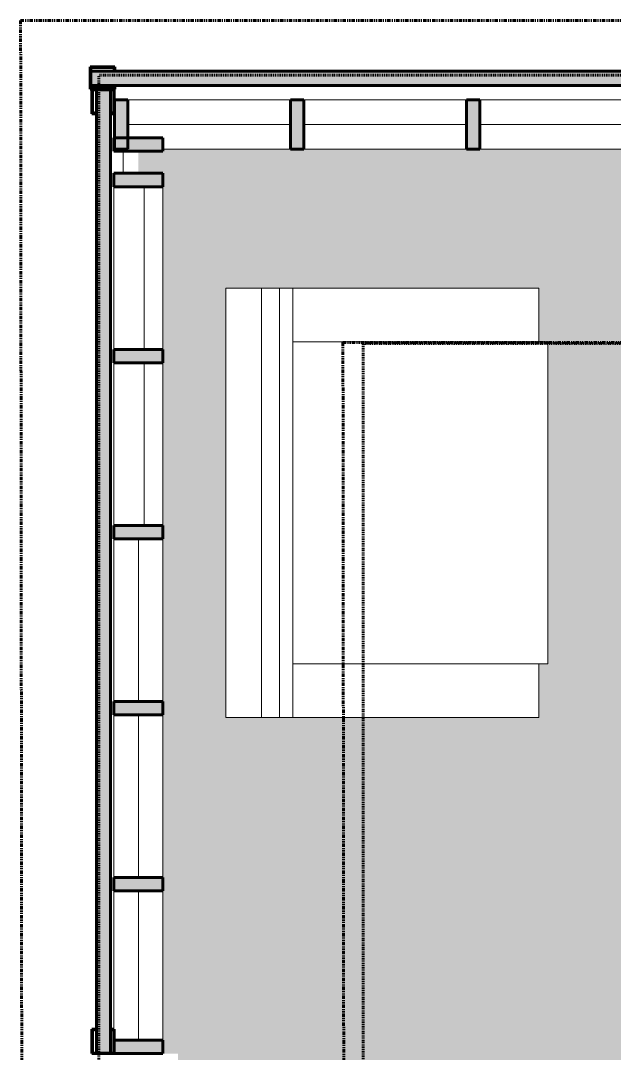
# Model space of a CAD drawing. Header units: inches. Extents: x -4105 to -1989, y 10980 to 12341.
# Drawn here: x -3869.4 to -3803.1, y 12009.2 to 12124.7 of the extents above; entities that cross this region are included whole.
import ezdxf

# ---------------------------------------------------------------- set-up
doc = ezdxf.new("R2010")
doc.units = ezdxf.units.IN
doc.header["$MEASUREMENT"] = 0
doc.linetypes.add('Dash 1_16_', pattern=[0.125, 0.0625, -0.0625])
doc.linetypes.add('Double Dash 3_8_', pattern=[1, 0.375, -0.125, 0.125, -0.125, 0.125, -0.125])
for name, color, linetype, lineweight in [('0-1', 7, 'Continuous', 5), ('0-2', 7, 'Continuous', 9), ('A-AREA-PATT-3', 9, 'Continuous', 9), ('A-FLOR-1', 10, 'Continuous', 18), ('A-GLAZ-CWMG-1', 247, 'Continuous', 9), ('A-GLAZ-CWMG-2', 250, 'Continuous', 60), ('A-GLAZ-CWMG-3', 251, 'Continuous', 9), ('A-GLAZ-CWMG-4', 7, 'Continuous', 9), ('A-WALL-2', 250, 'Continuous', 60), ('A-WALL-6', 9, 'Continuous', 9), ('C-PROP-LINE-1', 250, 'Double Dash 3_8_', 60), ('C-PROP-LINE-2', 91, 'Dash 1_16_', 60), ('I-FURN', 30, 'Continuous', 9), ('I-FURN-1', 7, 'Continuous', 9)]:
    doc.layers.add(name, color=color, linetype=linetype, lineweight=lineweight)
doc.layers.add('0-3', color=90, linetype='Continuous', lineweight=5, transparency=1)

# ---------------------------------------------------------------- blocks, each defined once
blk = doc.blocks.new('Couch-Both_Arms-Generic - 2-1523460-ENLARGED FLOOR PLAN - 3RD FLOOR PLAN - EAST')
at = {"layer": 'I-FURN'}
for p, q in [((-18, 18.5), (18, 18.5)), ((-18, 17.5), (-18, 18.5)), ((18, 18.5), (18, 17.5)), ((-24, 17.5), (-18, 17.5)), ((-24, -10), (-24, 17.5)), ((-18, 17.5), (-18, -10)), ((18, 17.5), (24, 17.5)), ((18, -10), (18, 17.5)), ((24, 17.5), (24, -10)), ((-24, -10), (24, -10)), ((-24, -13.5), (-24, -10)), ((24, -10), (24, -13.5)), ((-24, -11.5), (24, -11.5)), ((-24, -13.5), (24, -13.5)), ((24, -13.5), (-24, -13.5))]:
    blk.add_line(p, q, dxfattribs=at)
at = {"layer": 'I-FURN-1'}
for p, q in [((-24, -17.5), (-24, -13.5)), ((24, -13.5), (24, -17.5)), ((24, -17.5), (-24, -17.5))]:
    blk.add_line(p, q, dxfattribs=at)
blk = doc.blocks.new('CTR - 1st Phase - Unit Layouts_rvt-1-ENLARGED FLOOR PLAN - 3RD FLOOR PLAN - EAST')
at = {"layer": '0-2', "rotation": 270.0000000000301}
blk.add_blockref('Couch-Both_Arms-Generic - 2-1523460-ENLARGED FLOOR PLAN - 3RD FLOOR PLAN - EAST', (-3829, 12070.79), dxfattribs=at)
blk = doc.blocks.new('Rectangular Mullion - Profile_Polycarbonate_right-1741241-ENLARGED FLOOR PLAN - 3RD FLOOR PLAN - EAST')
at = {"layer": 'A-GLAZ-CWMG-1'}
blk.add_hatch(color=256, dxfattribs=at).paths.add_polyline_path([(-2.26, 1.21), (-2.75, 1.21), (-2.75, 0.79), (-2.5, 0.79), (-2.5, 0.85), (-2.69, 0.85), (-2.69, 1.15), (-0.06, 1.15), (-0.06, -1.22), (-2.69, -1.22), (-2.69, -0.85), (-2.5, -0.85), (-2.5, -0.79), (-2.75, -0.79), (-2.75, -1.29), (0, -1.29), (0, 1.21), (-0.69, 1.21)], flags=0)
at = {"layer": 'A-GLAZ-CWMG-2'}
for p, q in [((0, 1.21), (-2.75, 1.21)), ((-2.75, 1.21), (-2.75, 0.79)), ((0, -1.29), (0, 1.21)), ((-2.75, 0.79), (-2.5, 0.79)), ((-2.69, 0.85), (-2.69, 1.15)), ((-2.69, 1.15), (-0.06, 1.15)), ((-2.5, 0.85), (-2.69, 0.85)), ((-2.5, 0.79), (-2.5, 0.85)), ((-0.06, 1.15), (-0.06, -1.22)), ((-2.5, -0.79), (-2.75, -0.79)), ((-2.75, -0.79), (-2.75, -1.29)), ((-2.69, -1.22), (-2.69, -0.85)), ((-2.69, -0.85), (-2.5, -0.85)), ((-2.5, -0.85), (-2.5, -0.79)), ((-2.75, -1.29), (0, -1.29)), ((-0.06, -1.22), (-2.69, -1.22))]:
    blk.add_line(p, q, dxfattribs=at)
blk = doc.blocks.new('Rectangular Mullion - Profile_Polycarbonate_Upper and left-1739822-ENLARGED FLOOR PLAN - 3RD FLOOR PLAN - EAST')
at = {"layer": 'A-GLAZ-CWMG-1'}
blk.add_hatch(color=256, dxfattribs=at).paths.add_polyline_path([(-2.75, -1.15), (-2.75, -0.79), (-2.5, -0.79), (-2.5, -0.85), (-2.69, -0.85), (-2.69, -1.15), (-0.06, -1.15), (-0.06, 1.22), (-2.69, 1.22), (-2.69, 0.85), (-2.5, 0.85), (-2.5, 0.79), (-2.75, 0.79), (-2.75, 1.29), (0, 1.29), (0, -1.21), (-2.75, -1.21)], flags=0)
at = {"layer": 'A-GLAZ-CWMG-2'}
for p, q in [((-2.75, 1.29), (0, 1.29)), ((-2.75, 0.79), (-2.75, 1.29)), ((-0.06, 1.22), (-2.69, 1.22)), ((-2.69, 1.22), (-2.69, 0.85)), ((-0.06, -1.15), (-0.06, 1.22)), ((0, 1.29), (0, -1.21)), ((-2.5, 0.79), (-2.75, 0.79)), ((-2.69, 0.85), (-2.5, 0.85)), ((-2.5, 0.85), (-2.5, 0.79)), ((-2.75, -1.21), (-2.75, -0.79)), ((-2.75, -0.79), (-2.5, -0.79)), ((-2.5, -0.85), (-2.69, -0.85)), ((-2.69, -0.85), (-2.69, -1.15)), ((-2.69, -1.15), (-0.06, -1.15)), ((-2.5, -0.79), (-2.5, -0.85)), ((0, -1.21), (-2.75, -1.21))]:
    blk.add_line(p, q, dxfattribs=at)
blk = doc.blocks.new('Rectangular Mullion - Profile_Polycarbonate_right-1739823-ENLARGED FLOOR PLAN - 3RD FLOOR PLAN - EAST')
at = {"layer": 'A-GLAZ-CWMG-1'}
h = blk.add_hatch(color=256, dxfattribs=at)
h.paths.add_polyline_path([(0, 1.29), (-2.75, 1.29), (-2.75, 0.79), (-2.5, 0.79), (-2.5, 0.85), (-2.69, 0.85), (-2.69, 1.22), (-0.06, 1.22), (-0.04, 0.22), (0, 0.22), (0, 1.22)], flags=0)
h.paths.add_polyline_path([(-0.19, -1.15), (-2.69, -1.15), (-2.69, -0.85), (-2.5, -0.85), (-2.5, -0.79), (-2.75, -0.79), (-2.75, -1.21), (-0.19, -1.21)], flags=0)
at = {"layer": 'A-GLAZ-CWMG-2'}
for p, q in [((0, 1.29), (-2.75, 1.29)), ((-2.75, 1.29), (-2.75, 0.79)), ((-2.69, 0.85), (-2.69, 1.22)), ((-2.69, 1.22), (-0.06, 1.22)), ((-0.06, 1.22), (-0.06, -1.15)), ((0, -1.21), (0, 1.29)), ((-2.75, 0.79), (-2.5, 0.79)), ((-2.5, 0.85), (-2.69, 0.85)), ((-2.5, 0.79), (-2.5, 0.85)), ((-2.5, -0.79), (-2.75, -0.79)), ((-2.75, -0.79), (-2.75, -1.21)), ((-2.69, -1.15), (-2.69, -0.85)), ((-2.69, -0.85), (-2.5, -0.85)), ((-0.06, -1.15), (-2.69, -1.15)), ((-2.5, -0.85), (-2.5, -0.79)), ((-2.75, -1.21), (0, -1.21))]:
    blk.add_line(p, q, dxfattribs=at)
blk = doc.blocks.new('Rectangular Mullion - Stud - Vertical-2193579-ENLARGED FLOOR PLAN - 3RD FLOOR PLAN - EAST')
at = {"layer": 'A-GLAZ-CWMG-1'}
blk.add_hatch(color=256, dxfattribs=at).paths.add_polyline_path([(-1, 1.5), (-1.5, 1.5), (-1.5, -2.75), (0, -2.75), (0, 1.5)], flags=0)
at = {"layer": 'A-GLAZ-CWMG-2'}
for p, q in [((-1.5, 2.75), (-1.5, -2.75)), ((0, 2.75), (-1.5, 2.75)), ((0, -2.75), (0, 2.75)), ((-1.5, -2.75), (0, -2.75))]:
    blk.add_line(p, q, dxfattribs=at)
blk = doc.blocks.new('Rectangular Mullion - Stud - Base_Head-1741132-ENLARGED FLOOR PLAN - 3RD FLOOR PLAN - EAST')
at = {"layer": 'A-GLAZ-CWMG-3'}
h = blk.add_hatch(dxfattribs=at)
h.set_pattern_fill('FP_19', color=256, style=0, pattern_type=2)
h.set_pattern_definition([(180, (-3829.448, 12113.089), (-1e-15, -8), [])])
h.paths.add_polyline_path([(-3819.61, 12110.34), (-3819.61, 12115.84), (-3837.79, 12115.84), (-3837.79, 12110.34), (-3824.88, 12110.34)], flags=0)
at = {"layer": 'A-GLAZ-CWMG-4'}
for p, q in [((-3819.61, 12115.84), (-3837.79, 12115.84)), ((-3837.79, 12110.34), (-3819.61, 12110.34))]:
    blk.add_line(p, q, dxfattribs=at)
blk = doc.blocks.new('Rectangular Mullion - Stud - Vertical-2193575-ENLARGED FLOOR PLAN - 3RD FLOOR PLAN - EAST')
at = {"layer": 'A-GLAZ-CWMG-1'}
blk.add_hatch(color=256, dxfattribs=at).paths.add_polyline_path([(1.5, 2.75), (1.5, -2.75), (0, -2.75), (0, 2.75), (0.29, 2.75)], flags=0)
at = {"layer": 'A-GLAZ-CWMG-2'}
for p, q in [((0, 2.75), (1.5, 2.75)), ((0, -2.75), (0, 2.75)), ((1.5, 2.75), (1.5, -2.75)), ((1.5, -2.75), (0, -2.75))]:
    blk.add_line(p, q, dxfattribs=at)
blk = doc.blocks.new('Rectangular Mullion - Stud - Vertical-2193585-ENLARGED FLOOR PLAN - 3RD FLOOR PLAN - EAST')
at = {"layer": 'A-GLAZ-CWMG-1'}
blk.add_hatch(color=256, dxfattribs=at).paths.add_polyline_path([(0, 2.69), (0, -2.75), (-1.5, -2.75), (-1.5, 2.75), (0, 2.75)], flags=0)
at = {"layer": 'A-GLAZ-CWMG-2'}
for p, q in [((-1.5, -2.75), (-1.5, 2.75)), ((-1.5, 2.75), (0, 2.75)), ((0, 2.75), (0, -2.75)), ((0, -2.75), (-1.5, -2.75))]:
    blk.add_line(p, q, dxfattribs=at)
blk = doc.blocks.new('Rectangular Mullion - Stud - Vertical-1987670-ENLARGED FLOOR PLAN - 3RD FLOOR PLAN - EAST')
at = {"layer": 'A-GLAZ-CWMG-1'}
blk.add_hatch(color=256, dxfattribs=at).paths.add_polyline_path([(-1.5, 1.69), (-1.5, -2.75), (0, -2.75), (0, 2.75), (-1.5, 2.75), (-1.5, 2.69)], flags=0)
at = {"layer": 'A-GLAZ-CWMG-2'}
for p, q in [((0, 2.75), (-1.5, 2.75)), ((-1.5, 2.75), (-1.5, -2.75)), ((0, -2.75), (0, 2.75)), ((-1.5, -2.75), (0, -2.75))]:
    blk.add_line(p, q, dxfattribs=at)
blk = doc.blocks.new('Rectangular Mullion - Stud - Base_Head-1773364-ENLARGED FLOOR PLAN - 3RD FLOOR PLAN - EAST')
at = {"layer": 'A-GLAZ-CWMG-3'}
h = blk.add_hatch(dxfattribs=at)
h.set_pattern_fill('FP_22', color=256, style=0, pattern_type=2)
h.set_pattern_definition([(90, (-3856.286, 12058.411), (-8, 5e-16), [])])
h.paths.add_polyline_path([(-3853.54, 12048.57), (-3853.54, 12066.75), (-3859.04, 12066.75), (-3859.04, 12048.57), (-3857.97, 12048.57)], flags=0)
at = {"layer": 'A-GLAZ-CWMG-4'}
for p, q in [((-3859.04, 12048.57), (-3859.04, 12066.75)), ((-3853.54, 12066.75), (-3853.54, 12048.57))]:
    blk.add_line(p, q, dxfattribs=at)
blk = doc.blocks.new('Rectangular Mullion - Stud - Vertical-2193583-ENLARGED FLOOR PLAN - 3RD FLOOR PLAN - EAST')
at = {"layer": 'A-GLAZ-CWMG-1'}
blk.add_hatch(color=256, dxfattribs=at).paths.add_polyline_path([(1.5, -2.75), (0, -2.75), (0, 2.75), (1.5, 2.75), (1.5, 1.69)], flags=0)
at = {"layer": 'A-GLAZ-CWMG-2'}
for p, q in [((0, -2.75), (0, 2.75)), ((0, 2.75), (1.5, 2.75)), ((1.5, 2.75), (1.5, -2.75)), ((1.5, -2.75), (0, -2.75))]:
    blk.add_line(p, q, dxfattribs=at)
blk = doc.blocks.new('Rectangular Mullion - Stud - Base_Head-1773367-ENLARGED FLOOR PLAN - 3RD FLOOR PLAN - EAST')
at = {"layer": 'A-GLAZ-CWMG-3'}
h = blk.add_hatch(dxfattribs=at)
h.set_pattern_fill('FP_23', color=256, style=0, pattern_type=2)
h.set_pattern_definition([(90, (-3856.286, 12019.044), (-8, 5e-16), [])])
h.paths.add_polyline_path([(-3858.97, 12010.7), (-3853.54, 12010.7), (-3853.54, 12027.39), (-3859.04, 12027.39), (-3859.04, 12011.95), (-3858.97, 12011.95), (-3858.97, 12011.89)], flags=0)
at = {"layer": 'A-GLAZ-CWMG-4'}
for p, q in [((-3859.04, 12011.95), (-3859.04, 12027.39)), ((-3853.54, 12027.39), (-3853.54, 12010.7))]:
    blk.add_line(p, q, dxfattribs=at)
blk = doc.blocks.new('Rectangular Mullion - Stud - Base_Head-1991713-ENLARGED FLOOR PLAN - 3RD FLOOR PLAN - EAST')
at = {"layer": 'A-GLAZ-CWMG-3'}
h = blk.add_hatch(dxfattribs=at)
h.set_pattern_fill('FP_29', color=256, style=0, pattern_type=2)
h.set_pattern_definition([(180, (-3849.132, 12113.089), (-1e-15, -8), [])])
h.paths.add_polyline_path([(-3842.5, 12110.34), (-3839.29, 12110.34), (-3839.29, 12115.84), (-3857.47, 12115.84), (-3857.47, 12111.59), (-3853.54, 12111.59), (-3853.54, 12110.34), (-3846.5, 12110.34)], flags=0)
at = {"layer": 'A-GLAZ-CWMG-4'}
for p, q in [((-3839.29, 12115.84), (-3857.47, 12115.84)), ((-3853.54, 12110.34), (-3839.29, 12110.34))]:
    blk.add_line(p, q, dxfattribs=at)
blk = doc.blocks.new('Rectangular Mullion - Stud - Base_Head-1740475-ENLARGED FLOOR PLAN - 3RD FLOOR PLAN - EAST')
at = {"layer": 'A-GLAZ-CWMG-3'}
h = blk.add_hatch(dxfattribs=at)
h.set_pattern_fill('FP_24', color=256, style=0, pattern_type=2)
h.set_pattern_definition([(270, (-2072.361, 12062.38), (8, 5e-16), [])])
h.paths.add_polyline_path([(-2070.67, 12054.04), (-2069.61, 12054.04), (-2069.61, 12072.22), (-2075.11, 12072.22), (-2075.11, 12054.04)], flags=0)
at = {"layer": 'A-GLAZ-CWMG-4'}
for p, q in [((-2075.11, 12054.04), (-2075.11, 12072.22)), ((-2069.61, 12072.22), (-2069.61, 12054.04))]:
    blk.add_line(p, q, dxfattribs=at)
blk = doc.blocks.new('Rectangular Mullion - Stud - Vertical-2193584-ENLARGED FLOOR PLAN - 3RD FLOOR PLAN - EAST')
at = {"layer": 'A-GLAZ-CWMG-1'}
blk.add_hatch(color=256, dxfattribs=at).paths.add_polyline_path([(1.5, -2.75), (0, -2.75), (0, 2.75), (1.5, 2.75), (1.5, 1.69)], flags=0)
at = {"layer": 'A-GLAZ-CWMG-2'}
for p, q in [((0, -2.75), (0, 2.75)), ((0, 2.75), (1.5, 2.75)), ((1.5, 2.75), (1.5, -2.75)), ((1.5, -2.75), (0, -2.75))]:
    blk.add_line(p, q, dxfattribs=at)
blk = doc.blocks.new('Rectangular Mullion - Stud - Base_Head-1873251-ENLARGED FLOOR PLAN - 3RD FLOOR PLAN - EAST')
at = {"layer": 'A-GLAZ-CWMG-3'}
h = blk.add_hatch(dxfattribs=at)
h.set_pattern_fill('FP_26', color=256, style=0, pattern_type=2)
h.set_pattern_definition([(270, (-2072.361, 12023.013), (8, 5e-16), [])])
h.paths.add_polyline_path([(-2070.67, 12014.67), (-2069.61, 12014.67), (-2069.61, 12032.86), (-2075.11, 12032.86), (-2075.11, 12014.67)], flags=0)
at = {"layer": 'A-GLAZ-CWMG-4'}
for p, q in [((-2075.11, 12014.67), (-2075.11, 12032.86)), ((-2069.61, 12032.86), (-2069.61, 12014.67))]:
    blk.add_line(p, q, dxfattribs=at)
blk = doc.blocks.new('Family - ___-1878357-ENLARGED FLOOR PLAN - 3RD FLOOR PLAN - EAST')
at = {"layer": 'C-PROP-LINE-1'}
for q in [(-3868.32, 11044.21), (-2053.9, 12124.69)]:
    blk.add_line((-3869.45, 12124.69), q, dxfattribs=at)
blk = doc.blocks.new('Family - ___-1878392-ENLARGED FLOOR PLAN - 3RD FLOOR PLAN - EAST')
at = {"layer": 'C-PROP-LINE-1'}
for q in [(-2053.9, 12088.69), (-3832.32, 11044.21)]:
    blk.add_line((-3833.41, 12088.69), q, dxfattribs=at)
blk = doc.blocks.new('CTR - 1st Phase - Shell_rvt-1-ENLARGED FLOOR PLAN - 3RD FLOOR PLAN - EAST')
at = {"layer": 'A-WALL-6'}
for points in [[(-3824.88, 12117.45), (-3751.77, 12117.45), (-3751.77, 12119.03), (-3861.6, 12119.03), (-3861.6, 12117.45), (-3857.97, 12117.45)], [(-3859.4, 12009.26), (-3859.4, 12116.96), (-3860.97, 12116.96), (-3860.97, 12009.26)]]:
    blk.add_hatch(color=256, dxfattribs=at).paths.add_polyline_path(points, flags=0)
at = {"layer": 'A-FLOR-1'}
blk.add_line((-3857.97, 12110.09), (-3857.97, 12107.62), dxfattribs=at)
at = {"layer": 'A-WALL-2'}
for p, q in [((-3751.77, 12119.03), (-3861.6, 12119.03)), ((-3861.6, 12119.03), (-3861.6, 12117.45)), ((-3861.6, 12117.45), (-3751.77, 12117.45)), ((-3860.97, 12116.96), (-3860.97, 12009.26)), ((-3859.4, 12116.96), (-3860.97, 12116.96)), ((-3859.4, 12009.26), (-3859.4, 12116.96)), ((-3860.97, 12009.26), (-3859.4, 12009.26))]:
    blk.add_line(p, q, dxfattribs=at)
at = {"layer": '0-2'}
for name, p, rotation in [('Rectangular Mullion - Profile_Polycarbonate_right-1741241-ENLARGED FLOOR PLAN - 3RD FLOOR PLAN - EAST', (-3861.66, 12118.24), 180), ('Rectangular Mullion - Profile_Polycarbonate_right-1739823-ENLARGED FLOOR PLAN - 3RD FLOOR PLAN - EAST', (-3860.19, 12117.03), 89.99999999999166), ('Rectangular Mullion - Stud - Vertical-2193579-ENLARGED FLOOR PLAN - 3RD FLOOR PLAN - EAST', (-3858.97, 12113.09), 180), ('Rectangular Mullion - Stud - Vertical-1987670-ENLARGED FLOOR PLAN - 3RD FLOOR PLAN - EAST', (-3856.29, 12111.59), 89.99999999999143), ('Rectangular Mullion - Stud - Base_Head-1873251-ENLARGED FLOOR PLAN - 3RD FLOOR PLAN - EAST', (-5928.65, 24120.79), 180), ('Rectangular Mullion - Stud - Base_Head-1740475-ENLARGED FLOOR PLAN - 3RD FLOOR PLAN - EAST', (-5928.65, 24140.47), 180)]:
    blk.add_blockref(name, p, dxfattribs=dict(at, rotation=rotation))
for name, p in [('Rectangular Mullion - Stud - Base_Head-1991713-ENLARGED FLOOR PLAN - 3RD FLOOR PLAN - EAST', (0, 0)), ('Rectangular Mullion - Stud - Base_Head-1741132-ENLARGED FLOOR PLAN - 3RD FLOOR PLAN - EAST', (0, 0)), ('Rectangular Mullion - Stud - Base_Head-1741132-ENLARGED FLOOR PLAN - 3RD FLOOR PLAN - EAST', (19.68, 0)), ('Rectangular Mullion - Stud - Base_Head-1773364-ENLARGED FLOOR PLAN - 3RD FLOOR PLAN - EAST', (0, 0)), ('Rectangular Mullion - Stud - Base_Head-1773364-ENLARGED FLOOR PLAN - 3RD FLOOR PLAN - EAST', (0, -19.68)), ('Rectangular Mullion - Stud - Base_Head-1773367-ENLARGED FLOOR PLAN - 3RD FLOOR PLAN - EAST', (0, 0))]:
    blk.add_blockref(name, p, dxfattribs=at)
at = {"layer": '0-2', "extrusion": (0, 0, -1)}
for name, p, rotation in [('Rectangular Mullion - Stud - Vertical-2193575-ENLARGED FLOOR PLAN - 3RD FLOOR PLAN - EAST', (3839.29, 12113.09), 180), ('Rectangular Mullion - Stud - Vertical-2193575-ENLARGED FLOOR PLAN - 3RD FLOOR PLAN - EAST', (3819.61, 12113.09), 180), ('Rectangular Mullion - Stud - Vertical-2193584-ENLARGED FLOOR PLAN - 3RD FLOOR PLAN - EAST', (3856.29, 12107.62), 270.0000000000086), ('Rectangular Mullion - Stud - Vertical-2193584-ENLARGED FLOOR PLAN - 3RD FLOOR PLAN - EAST', (3856.29, 12087.94), 270.0000000000086), ('Rectangular Mullion - Stud - Vertical-2193583-ENLARGED FLOOR PLAN - 3RD FLOOR PLAN - EAST', (3856.29, 12068.25), 270.0000000000086), ('Rectangular Mullion - Stud - Vertical-2193583-ENLARGED FLOOR PLAN - 3RD FLOOR PLAN - EAST', (3856.29, 12048.57), 270.0000000000086), ('Rectangular Mullion - Stud - Vertical-2193583-ENLARGED FLOOR PLAN - 3RD FLOOR PLAN - EAST', (3856.29, 12028.89), 270.0000000000086), ('Rectangular Mullion - Profile_Polycarbonate_Upper and left-1739822-ENLARGED FLOOR PLAN - 3RD FLOOR PLAN - EAST', (3860.19, 12009.2), 270.0000000000084), ('Rectangular Mullion - Stud - Vertical-2193585-ENLARGED FLOOR PLAN - 3RD FLOOR PLAN - EAST', (3856.29, 12009.2), 270.0000000000086)]:
    blk.add_blockref(name, p, dxfattribs=dict(at, rotation=rotation))
at = {"layer": '0-3'}
for name in ['Family - ___-1878357-ENLARGED FLOOR PLAN - 3RD FLOOR PLAN - EAST', 'Family - ___-1878392-ENLARGED FLOOR PLAN - 3RD FLOOR PLAN - EAST']:
    blk.add_blockref(name, (0, 0), dxfattribs=at)
blk = doc.blocks.new('Family - ___-1870007-ENLARGED FLOOR PLAN - 3RD FLOOR PLAN - EAST')
at = {"layer": 'C-PROP-LINE-2'}
for p in [(-2637.92, 12118.59), (-3860.72, 11548.59)]:
    blk.add_line(p, (-3860.72, 12118.59), dxfattribs=at)
blk = doc.blocks.new('Family - ___-1870574-ENLARGED FLOOR PLAN - 3RD FLOOR PLAN - EAST')
at = {"layer": 'C-PROP-LINE-2'}
for p in [(-2098.26, 12088.59), (-3831.16, 11044.21)]:
    blk.add_line(p, (-3831.16, 12088.59), dxfattribs=at)

msp = doc.modelspace()

# ---------------------------------------------------------------- hatches: boundary and pattern name
at = {"layer": 'A-AREA-PATT-3'}
h = msp.add_hatch(color=256, dxfattribs=at)
h.paths.add_polyline_path([(-3346.2655, 11722.6394), (-3341.7237, 11722.6394), (-3341.7237, 11753.8894), (-3343.8596, 11753.8894), (-3343.8596, 11758.6394), (-3341.7237, 11758.6394), (-3341.7237, 11764.6632), (-3349.45, 11764.6632), (-3350.4144, 11764.7901), (-3351.3131, 11765.1624), (-3352.0848, 11765.7546), (-3352.677, 11766.5263), (-3353.0492, 11767.425), (-3353.1762, 11768.4657), (-3353.1762, 11769.7777), (-3356.2, 11769.43), (-3357.2, 11768.2383), (-3358.2, 11767.6715), (-3359.2, 11767.4035), (-3360.2038, 11767.2266), (-3361.2, 11767.1394), (-3363.1923, 11767.3137), (-3365.2, 11767.8516), (-3367.2, 11768.5796), (-3369.2, 11769.5122), (-3371.2, 11770.8996), (-3372.2, 11771.8996), (-3372.7, 11772.7657), (-3373.2, 11774.1394), (-3373.2, 11775.1394), (-3372.7, 11776.5131), (-3372.2, 11777.3792), (-3371.2, 11778.3792), (-3369.2, 11779.7666), (-3367.2, 11780.6992), (-3365.2, 11781.4271), (-3363.1923, 11781.9651), (-3361.2, 11782.1394), (-3360.2038, 11782.0522), (-3359.2, 11781.8752), (-3358.2, 11781.6073), (-3357.2, 11781.0405), (-3356.2, 11779.8488), (-3353.1762, 11779.5011), (-3353.1762, 11780.8894), (-3353.0492, 11781.8538), (-3352.677, 11782.7525), (-3352.0848, 11783.5242), (-3351.3131, 11784.1164), (-3350.4144, 11784.4886), (-3349.45, 11784.6156), (-3341.7237, 11784.6156), (-3341.7237, 11792.6394), (-3365.7237, 11792.6394), (-3365.7237, 11851.0394), (-3373.8987, 11851.0394), (-3373.8987, 11855.7894), (-3341.7237, 11855.7894), (-3341.7237, 12109.7144), (-3480.5362, 12109.7144), (-3480.5362, 12043.0438), (-3479.7862, 12043.0438), (-3479.7862, 12040.5438), (-3480.5362, 12040.5438), (-3480.5362, 12040.2938), (-3481.9112, 12040.2938), (-3481.9112, 12020.2938), (-3480.5362, 12020.2938), (-3480.5362, 11998.0438), (-3479.7862, 11998.0438), (-3479.7862, 11995.5438), (-3480.5362, 11995.5438), (-3480.5362, 11992.5438), (-3479.7862, 11992.5438), (-3479.7862, 11990.0438), (-3480.5362, 11990.0438), (-3480.5362, 11989.7938), (-3481.9112, 11989.7938), (-3481.9112, 11960.7938), (-3480.5362, 11960.7938), (-3480.5362, 11929.5438), (-3479.7862, 11929.5438), (-3479.7862, 11927.0438), (-3480.5362, 11927.0438), (-3480.5362, 11916.391), (-3504.6631, 11892.2641), (-3501.3928, 11888.9938), (-3504.7515, 11885.635), (-3523.4987, 11904.3822), (-3523.4987, 11934.4394), (-3547.4987, 11934.4394), (-3547.4987, 11939.1894), (-3555.4987, 11939.1894), (-3555.4987, 11974.9394), (-3547.4987, 11974.9394), (-3547.4987, 12109.7144), (-3751.7112, 12109.7144), (-3751.7112, 12110.3394), (-3853.5362, 12110.3394), (-3853.5362, 12110.0894), (-3856.2862, 12110.0894), (-3856.2862, 12107.6199), (-3853.5362, 12107.6199), (-3853.5362, 12009.2019), (-3851.8487, 12009.2019), (-3851.8487, 11891.1894), (-3703.4544, 11891.1894), (-3703.4544, 11886.4394), (-3851.8487, 11886.4394), (-3851.8487, 11753.1894), (-3787.906, 11753.1894), (-3787.906, 11833.1894), (-3709.906, 11833.1894), (-3709.906, 11753.1894), (-3663.8294, 11753.1894), (-3663.8294, 11822.0406), (-3659.0794, 11822.0406), (-3659.0794, 11819.4156), (-3623.7044, 11819.4156), (-3623.7044, 11818.5406), (-3659.7044, 11818.5362), (-3659.7044, 11815.5406), (-3623.7044, 11815.5406), (-3623.7044, 11814.6656), (-3659.0794, 11814.6656), (-3659.0794, 11813.1894), (-3629.0794, 11813.1894), (-3629.0794, 11777.1894), (-3563.2521, 11777.1894), (-3563.2521, 11753.1894), (-3555.2283, 11753.1894), (-3555.2283, 11760.6156), (-3555.1014, 11761.58), (-3554.7291, 11762.4787), (-3554.1369, 11763.2505), (-3553.3652, 11763.8426), (-3552.4665, 11764.2149), (-3551.4258, 11764.3418), (-3550.1138, 11764.3418), (-3550.4615, 11767.3656), (-3551.6532, 11768.3656), (-3552.22, 11769.3656), (-3552.4879, 11770.3656), (-3552.6649, 11771.3694), (-3552.7521, 11772.3656), (-3552.5778, 11774.358), (-3552.0399, 11776.3656), (-3551.3119, 11778.3656), (-3550.3793, 11780.3656), (-3548.9919, 11782.3656), (-3547.9919, 11783.3656), (-3547.1258, 11783.8656), (-3545.7521, 11784.3656), (-3544.7521, 11784.3656), (-3543.3784, 11783.8656), (-3542.5123, 11783.3656), (-3541.5123, 11782.3656), (-3540.1249, 11780.3656), (-3539.1923, 11778.3656), (-3538.4576, 11776.3405), (-3537.9264, 11774.358), (-3537.7521, 11772.3656), (-3537.8393, 11771.3694), (-3538.0163, 11770.3656), (-3538.2842, 11769.3656), (-3538.851, 11768.3656), (-3540.0427, 11767.3656), (-3540.3904, 11764.3418), (-3539.0021, 11764.3418), (-3538.0377, 11764.2149), (-3537.139, 11763.8426), (-3536.3673, 11763.2505), (-3535.7751, 11762.4787), (-3535.4028, 11761.58), (-3535.2759, 11760.6156), (-3535.2759, 11753.1894), (-3529.2521, 11753.1894), (-3529.2521, 11773.4723), (-3523.8771, 11773.4723), (-3523.8771, 11768.7223), (-3524.5021, 11768.7223), (-3524.5021, 11753.1894), (-3504.2987, 11753.1894), (-3504.2987, 11768.7223), (-3505.8771, 11768.7223), (-3505.8771, 11773.4723), (-3504.2987, 11773.4723), (-3504.2987, 11792.7984), (-3505.6718, 11794.1715), (-3502.3131, 11797.5302), (-3499.5487, 11794.7659), (-3499.5487, 11753.1894), (-3495.5237, 11753.1894), (-3495.5237, 11752.1894), (-3493.5237, 11752.1894), (-3493.5237, 11750.2519), (-3492.8987, 11750.2519), (-3492.8987, 11750.1894), (-3458.1487, 11750.1894), (-3458.1487, 11750.2519), (-3457.5237, 11750.2519), (-3457.5237, 11752.1894), (-3455.5237, 11752.1894), (-3455.5237, 11753.1894), (-3446.0237, 11753.1894), (-3446.0237, 11759.0795), (-3446.7737, 11759.0795), (-3446.7737, 11761.5795), (-3446.0237, 11761.5795), (-3446.0237, 11761.8295), (-3444.6487, 11761.8295), (-3444.6487, 11781.8295), (-3446.0237, 11781.8295), (-3446.0237, 11804.0795), (-3446.7737, 11804.0795), (-3446.7737, 11806.5795), (-3446.0237, 11806.5795), (-3446.0237, 11851.0394), (-3470.1559, 11851.0394), (-3479.2957, 11860.1792), (-3475.9369, 11863.5379), (-3468.1884, 11855.7894), (-3409.8987, 11855.7894), (-3409.8987, 11851.0394), (-3412.5237, 11851.0394), (-3412.5237, 11849.1219), (-3417.2737, 11849.1219), (-3417.2737, 11851.0394), (-3441.2737, 11851.0394), (-3441.2737, 11847.3295), (-3415.2737, 11847.3295), (-3415.2737, 11822.3295), (-3441.2737, 11822.3295), (-3441.2737, 11817.2045), (-3417.2737, 11817.2045), (-3417.2737, 11819.1219), (-3412.5237, 11819.1219), (-3412.5237, 11758.6394), (-3404.9846, 11758.6394), (-3404.9846, 11722.6394), (-3368.9846, 11722.6394), (-3368.9846, 11758.6394), (-3363.8596, 11758.6394), (-3363.8596, 11753.8894), (-3364.2346, 11753.8894), (-3364.2346, 11722.6394)], flags=0)
h.paths.add_polyline_path([(-3412.5237, 11722.6394), (-3409.7346, 11722.6394), (-3409.7346, 11753.8894), (-3412.5237, 11753.8894), (-3412.5237, 11738.0134)], flags=0)
h.paths.add_polyline_path([(-3491.7737, 11752.1894), (-3493.5237, 11752.1894), (-3493.5237, 11788.1894), (-3491.7737, 11788.1894), (-3491.7737, 11756.7648)], flags=0)
h.paths.add_polyline_path([(-3420.3, 11753.1894), (-3417.2737, 11753.1894), (-3417.2737, 11812.4545), (-3441.2737, 11812.4545), (-3441.2737, 11806.5795), (-3440.5237, 11806.5795), (-3440.5237, 11804.0795), (-3441.2737, 11804.0795), (-3441.2737, 11803.8295), (-3444.6487, 11803.8295), (-3444.6487, 11783.8295), (-3443.2737, 11783.8295), (-3443.2737, 11761.8295), (-3441.2737, 11761.8295), (-3441.2737, 11761.5795), (-3440.5237, 11761.5795), (-3440.5237, 11759.0795), (-3441.2737, 11759.0795), (-3441.2737, 11753.1894), (-3427.9335, 11753.1894)], flags=0)
h.paths.add_polyline_path([(-3807.8379, 11753.6894), (-3807.8379, 11771.6894), (-3789.8379, 11771.6894), (-3789.8379, 11753.6894), (-3794.3435, 11753.6894)], flags=0)
h.paths.add_polyline_path([(-3705.906, 11753.6894), (-3705.906, 11771.6894), (-3687.906, 11771.6894), (-3687.906, 11753.6894), (-3702.741, 11753.6894)], flags=0)
h.paths.add_polyline_path([(-3538.6463, 11814.6656), (-3589.7044, 11814.6656), (-3589.7044, 11819.4156), (-3540.355, 11819.4156), (-3522.5008, 11837.2698), (-3571.6704, 11886.4394), (-3659.0794, 11886.4394), (-3659.0794, 11858.0406), (-3663.8294, 11858.0406), (-3663.8294, 11886.4394), (-3667.4544, 11886.4394), (-3667.4544, 11891.1894), (-3569.7029, 11891.1894), (-3515.7833, 11837.2698), (-3528.918, 11824.1351), (-3527.7689, 11822.9861), (-3531.1277, 11819.6273), (-3532.2767, 11820.7764), (-3538.3875, 11814.6656)], flags=0)
h.paths.add_polyline_path([(-3508.0219, 11895.6229), (-3485.2862, 11918.3585), (-3485.2862, 11927.0438), (-3486.0362, 11927.0438), (-3486.0362, 11929.5438), (-3485.2862, 11929.5438), (-3485.2862, 11929.7938), (-3481.9112, 11929.7938), (-3481.9112, 11958.7938), (-3483.2862, 11958.7938), (-3483.2862, 11989.7938), (-3485.2862, 11989.7938), (-3485.2862, 11990.0438), (-3486.0362, 11990.0438), (-3486.0362, 11992.5438), (-3485.2862, 11992.5438), (-3485.2862, 11995.5438), (-3486.0362, 11995.5438), (-3486.0362, 11998.0438), (-3485.2862, 11998.0438), (-3485.2862, 11998.2938), (-3481.9112, 11998.2938), (-3481.9112, 12018.2938), (-3483.2862, 12018.2938), (-3483.2862, 12040.2938), (-3485.2862, 12040.2938), (-3485.2862, 12040.5438), (-3486.0362, 12040.5438), (-3486.0362, 12043.0438), (-3485.2862, 12043.0438), (-3485.2862, 12077.7894), (-3486.9112, 12077.7894), (-3486.9112, 12082.5394), (-3485.2862, 12082.5394), (-3485.2862, 12110.3394), (-3482.9112, 12110.3394), (-3482.9112, 12113.5894), (-3520.9362, 12113.5894), (-3520.9362, 12110.3394), (-3518.7487, 12110.3394), (-3518.7487, 12082.5394), (-3516.9112, 12082.5394), (-3516.9112, 12077.7894), (-3518.7487, 12077.7894), (-3518.7487, 11906.3497), (-3508.5195, 11896.1205)], flags=0)
h.paths.add_polyline_path([(-3607.1702, 11939.1894), (-3625.4987, 11939.1894), (-3625.4987, 11950.2809), (-3634.2742, 11950.2809), (-3634.2742, 11966.7809), (-3625.4987, 11966.7809), (-3625.4987, 11978.2809), (-3634.2742, 11978.2809), (-3634.2742, 11994.7809), (-3625.4987, 11994.7809), (-3625.4987, 12009.5033), (-3634.2742, 12009.5033), (-3634.2742, 12026.0033), (-3625.4987, 12026.0033), (-3625.4987, 12037.5033), (-3634.2742, 12037.5033), (-3634.2742, 12054.0033), (-3625.4987, 12054.0033), (-3625.4987, 12067.7144), (-3589.4987, 12067.7144), (-3589.4987, 12026.452), (-3587.2696, 12026.4453), (-3587.1814, 12026.3944), (-3587.1237, 12026.2552), (-3587.1237, 12025.3591), (-3586.8737, 12025.3591), (-3586.8737, 12021.628), (-3586.6237, 12021.628), (-3586.6237, 12019.6595), (-3586.8737, 12019.6595), (-3586.8737, 12010.302), (-3586.6237, 12010.302), (-3586.6237, 12009.7114), (-3586.8737, 12009.7114), (-3586.8737, 12009.1209), (-3586.6237, 12009.1209), (-3586.6237, 12008.5303), (-3586.8737, 12008.5303), (-3586.8737, 12007.9398), (-3586.6237, 12007.9398), (-3586.6237, 12007.3492), (-3586.8737, 12007.3492), (-3586.8737, 12006.7587), (-3586.6237, 12006.7587), (-3586.6237, 12006.1681), (-3586.8737, 12006.1681), (-3586.8737, 12003.545), (-3587.1237, 12003.5239), (-3587.1458, 12002.5956), (-3587.1814, 12002.5097), (-3587.3206, 12002.452), (-3589.4987, 12002.452), (-3589.4987, 11939.1894), (-3590.4987, 11939.1894)], flags=0)
h.paths.add_polyline_path([(-3525.4987, 11939.1894), (-3523.4987, 11939.1894), (-3523.4987, 11974.9394), (-3525.4987, 11974.9394), (-3525.4987, 11941.1894)], flags=0)
h.paths.add_polyline_path([(-3345.9462, 11978.8675), (-3363.9462, 11978.8675), (-3363.9462, 11996.8675), (-3345.9462, 11996.8675)], flags=0)
h.paths.add_polyline_path([(-3390.4476, 11998.7993), (-3425.4462, 11998.7993), (-3425.4462, 12076.7993), (-3345.4462, 12076.7993), (-3345.4462, 11998.7993), (-3363.9462, 11998.7993)], flags=0)
h.paths.add_polyline_path([(-3717.4972, 12007.4602), (-3801.4972, 12007.4602), (-3801.4972, 12042.4602), (-3795.4972, 12042.4602), (-3795.4972, 12043.4602), (-3723.4972, 12043.4602), (-3723.4972, 12042.4602), (-3717.4972, 12042.4602), (-3717.4972, 12011.4602)], flags=0)
h.paths.add_polyline_path([(-3811.4972, 12046.7852), (-3846.4972, 12046.7852), (-3846.4972, 12094.7852), (-3811.4972, 12094.7852), (-3811.4972, 12088.7852), (-3810.4972, 12088.7852), (-3810.4972, 12052.7852), (-3811.4972, 12052.7852)], flags=0)
h.paths.add_polyline_path([(-3672.4972, 12046.7852), (-3707.4972, 12046.7852), (-3707.4972, 12052.7852), (-3708.4972, 12052.7852), (-3708.4972, 12088.7852), (-3707.4972, 12088.7852), (-3707.4972, 12094.7852), (-3672.4972, 12094.7852), (-3672.4972, 12056.5026)], flags=0)
h.paths.add_polyline_path([(-3353.679, 12080.7993), (-3363.9462, 12080.7993), (-3363.9462, 12098.7993), (-3345.9462, 12098.7993), (-3345.9462, 12080.7993)], flags=0)
h.paths.add_polyline_path([(-3489.4862, 12084.9644), (-3489.6737, 12084.9644), (-3489.6737, 12085.4644), (-3505.9237, 12085.4644), (-3505.9323, 12084.9644), (-3506.4237, 12084.9644), (-3506.4237, 12085.4644), (-3515.9237, 12085.4644), (-3515.9237, 12110.7144), (-3487.9237, 12110.7144), (-3487.9237, 12085.4644), (-3488.9237, 12085.4644), (-3488.9365, 12084.9644), (-3489.3958, 12084.9644)], flags=0)
h.paths.add_polyline_path([(-3782.0074, 12091.7033), (-3782.6648, 12091.7041), (-3782.6648, 12091.7352), (-3797.8578, 12091.7352), (-3797.8578, 12091.7041), (-3798.3469, 12091.7041), (-3798.3469, 12091.7352), (-3799.0074, 12091.7352), (-3799.0074, 12107.8602), (-3727.0074, 12107.8602), (-3727.0074, 12091.7352), (-3727.6679, 12091.7352), (-3727.6947, 12091.7041), (-3728.157, 12091.7041), (-3728.157, 12091.7352), (-3743.3501, 12091.7352), (-3743.3501, 12091.7033), (-3744.3445, 12091.7033), (-3744.3445, 12091.7352), (-3745.0074, 12091.7352), (-3745.0074, 12095.7352), (-3781.0074, 12095.7352), (-3781.0074, 12091.7352), (-3781.6703, 12091.7352), (-3781.6703, 12091.7033)], flags=0)

# ---------------------------------------------------------------- block references
at = {"layer": '0-1'}
for name in ['CTR - 1st Phase - Shell_rvt-1-ENLARGED FLOOR PLAN - 3RD FLOOR PLAN - EAST', 'CTR - 1st Phase - Unit Layouts_rvt-1-ENLARGED FLOOR PLAN - 3RD FLOOR PLAN - EAST']:
    msp.add_blockref(name, (0, 0), dxfattribs=at)
at = {"layer": 'C-PROP-LINE-2'}
for name in ['Family - ___-1870007-ENLARGED FLOOR PLAN - 3RD FLOOR PLAN - EAST', 'Family - ___-1870574-ENLARGED FLOOR PLAN - 3RD FLOOR PLAN - EAST']:
    msp.add_blockref(name, (0, 0), dxfattribs=at)

doc.saveas('drawing.dxf')
